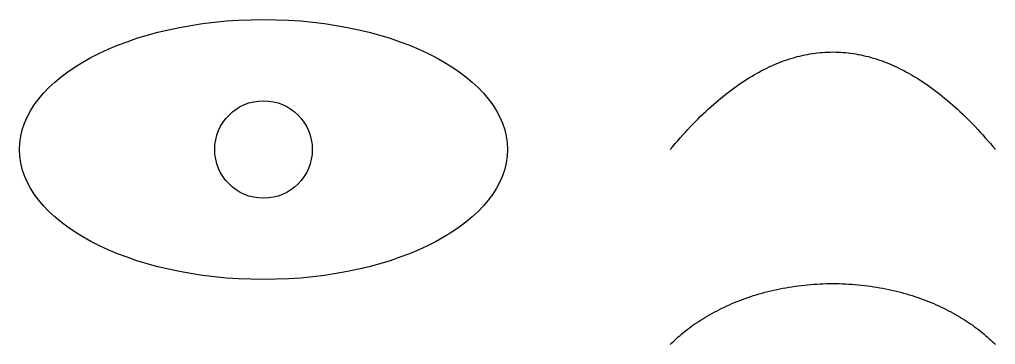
# Model space of a CAD drawing. Header units: millimetres. Extents: x -15 to 45, y -12 to 8.
import ezdxf

# ---------------------------------------------------------------- set-up
doc = ezdxf.new("R2010")
doc.units = ezdxf.units.MM

msp = doc.modelspace()

# ---------------------------------------------------------------- linework, layer by layer
msp.add_circle((0, 0), 3)
msp.add_ellipse((0, 0), major_axis=(15, 0), ratio=0.533333)
msp.add_open_spline([(25, 0), (35, 12), (45, 0)], degree=2)
msp.add_rational_spline([(25, -12), (35, -2), (45, -12)], [1, 0.6, 1], degree=2)

doc.saveas('drawing.dxf')
